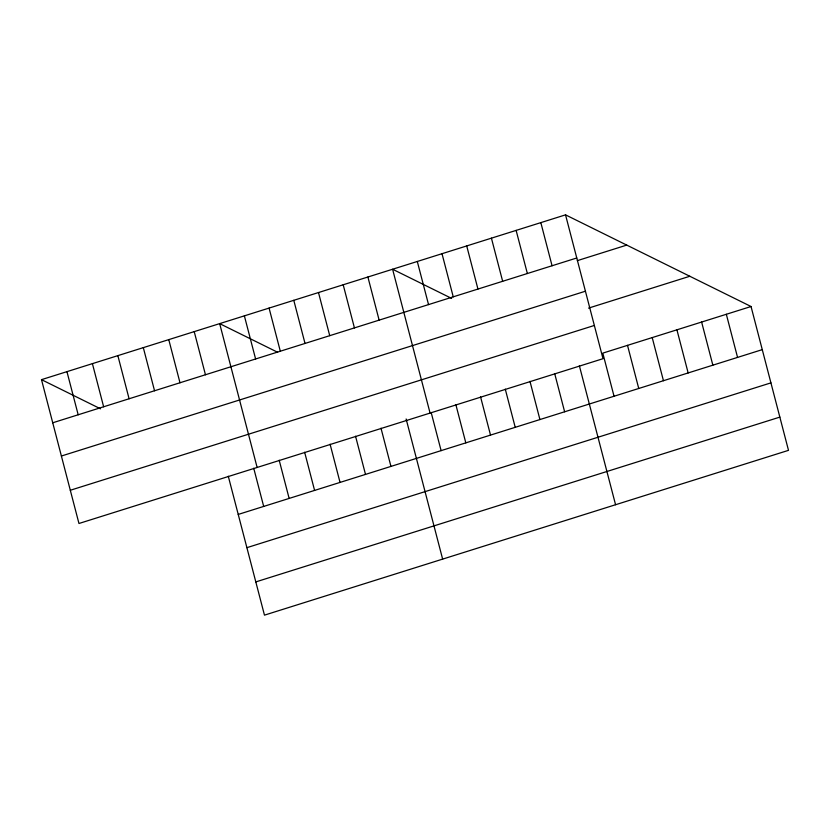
<?xml version="1.0" encoding="UTF-8"?>
<svg xmlns="http://www.w3.org/2000/svg" width="830" height="830" viewBox="0 0 830 830"><rect width="100%" height="100%" fill="white"/><g stroke="black" fill="none" stroke-linecap="round" stroke-linejoin="round"><path stroke-width="1.25" d="M565.531 214.856L603.005 358.695L78.964 523.491L41.5 379.652L565.531 214.856L751.036 306.509L788.5 450.348L264.469 615.144L228.281 476.233M52.736 422.781L576.767 257.985M577.338 260.641L626.743 245.099M61.389 456.023L585.42 291.216M588.532 308.117L689.813 276.265M70.311 490.26L594.342 325.464M751.036 306.509L602.808 353.124L614.044 396.252M238.231 514.434L762.262 349.638M246.894 547.665L770.925 382.869M255.806 581.913L779.847 417.106M451.634 298.406L392.6 269.242L430.075 413.081M277.604 352.252L219.67 323.627L257.134 467.466M41.5 379.652L100.523 408.817M726.333 314.28L737.559 357.408M701.62 322.04L712.856 365.169M676.917 329.811L688.153 372.94M652.214 337.582L663.45 380.711M627.511 345.353L638.747 388.482M579.382 365.823L615.57 504.733M540.828 222.627L552.064 265.756M554.679 373.583L564.628 411.784M516.125 230.387L527.361 273.516M529.976 381.354L539.925 419.555M491.422 238.158L502.658 281.287M505.273 389.125L515.223 427.326M466.719 245.929L477.945 289.058M480.57 396.896L490.52 435.096M442.006 253.7L453.242 296.829M455.867 404.667L465.817 442.867M417.303 261.471L428.539 304.6M431.154 412.437L441.114 450.638M406.129 418.974L442.639 559.109M367.898 277.013L379.134 320.131M381.001 428.207L390.951 466.408M343.195 284.773L354.431 327.902M318.492 292.544L329.728 335.673M355.551 436.217L365.501 474.407M293.789 300.315L305.015 343.444M330.091 444.216L340.041 482.417M269.076 308.086L280.312 351.214M304.641 452.226L314.591 490.416M244.373 315.857L255.609 358.985M279.191 460.225L289.141 498.425M253.731 468.234L263.691 506.435M194.22 331.627L205.456 374.755M168.77 339.636L179.996 382.765M143.31 347.635L154.546 390.764M117.86 355.645L129.096 398.774M92.41 363.644L103.636 406.773M66.95 371.653L78.186 414.782"/></g></svg>
